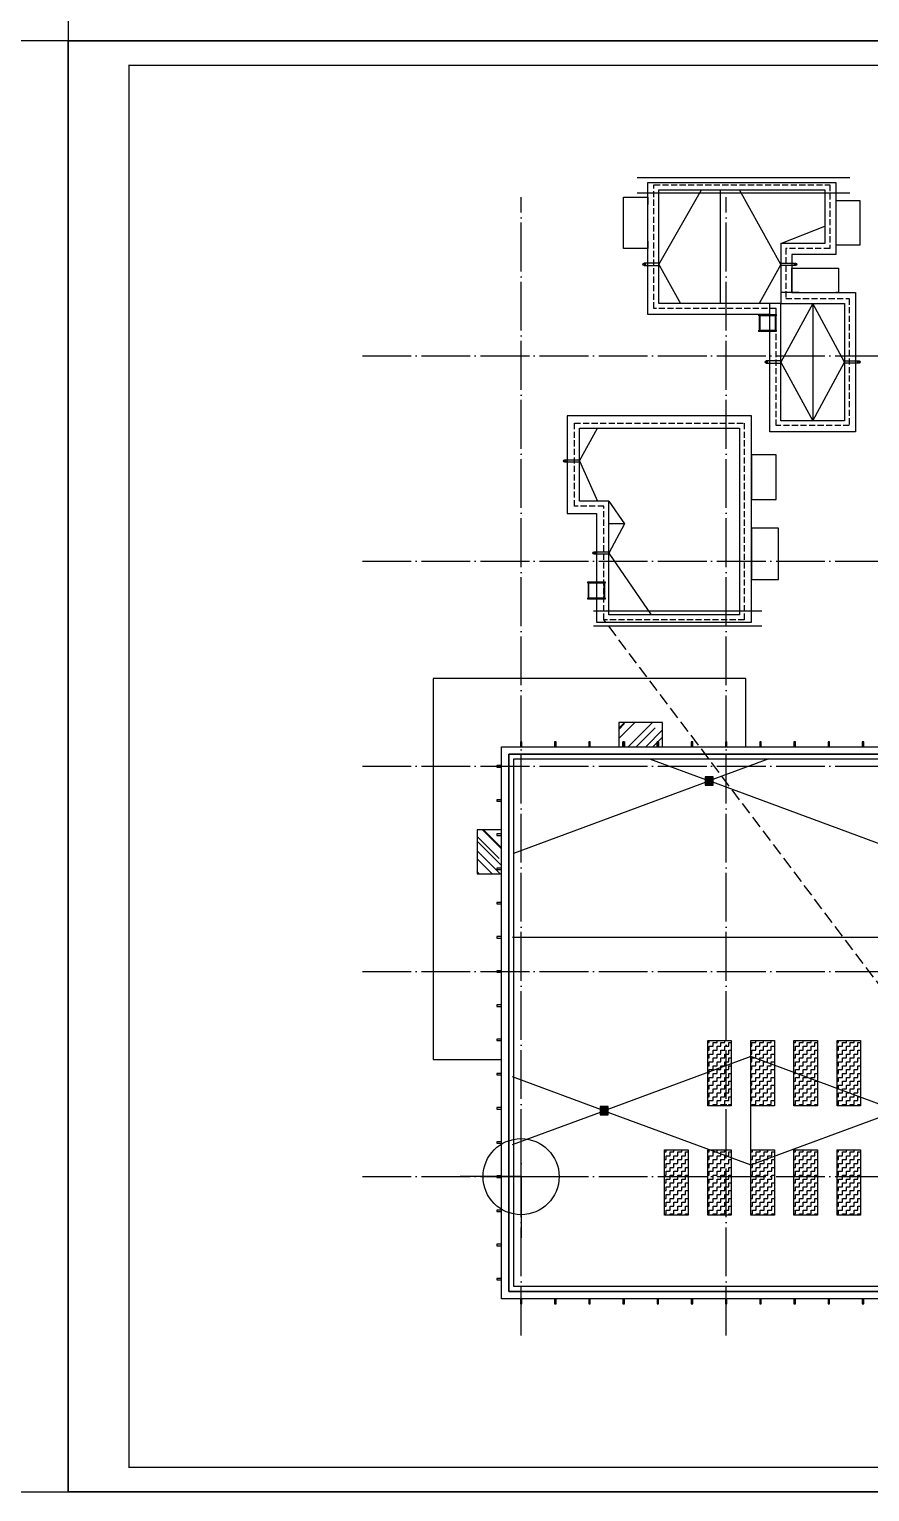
# Model space of a CAD drawing. Extents: x -186750 to 855523, y -12902 to 560425.
# Drawn here: x 573979 to 608391, y 224700 to 284576 of the extents above; entities that cross this region are included whole.
import ezdxf
from ezdxf.xclip import XClip

# ---------------------------------------------------------------- set-up
doc = ezdxf.new("R2010")
doc.units = 0
doc.header["$LTSCALE"] = 1000
doc.header["$MEASUREMENT"] = 0
doc.header["$XCLIPFRAME"] = 0
for name, pattern in [('10#楼幕墙$0$109-34 轴网$0$L1$0$$AUDIT_BAD_LTYPE1', [0]), ('104-10 轴网$0$DOTE', [2.42, 2, -0.2, 0.02, -0.2]), ('X-104 8#10#平面$0$109-34 轴网$0$L1$0$$AUDIT_BAD_LTYPE1', [0]), ('X-104 8#10#平面$0$DASH', [0.35, 0.25, -0.1])]:
    doc.linetypes.add(name, pattern=pattern)
doc.layers.add('10#楼幕墙$0$04-不打印_辅助线', color=165, linetype='Continuous', plot=False)
doc.layers.add('X-104 8#10#平面$0$04-不打印_辅助线', color=165, linetype='Continuous', plot=False)
for name, color, linetype in [('10#楼幕墙$0$A-C_玻璃幕墙', 140, 'Continuous'), ('10#楼幕墙$0$A-O_屋面', 252, 'Continuous'), ('104-10 轴网$0$A_AXIS-轴线', 252, '104-10 轴网$0$DOTE'), ('X-104 8#10#平面$0$00-图签', 7, 'Continuous'), ('X-104 8#10#平面$0$A-C_玻璃幕墙', 252, 'Continuous'), ('X-104 8#10#平面$0$A-O_分水线', 127, 'Continuous'), ('X-104 8#10#平面$0$A-O_屋面', 201, 'Continuous'), ('X-104 8#10#平面$0$A-SUR_看线', 252, 'Continuous'), ('X-104 8#10#平面$0$A-TECH_暖通', 162, 'Continuous'), ('X-104 8#10#平面$0$A-TECH_结构', 252, 'Continuous'), ('X-104 8#10#平面$0$EH_玻璃', 252, 'Continuous'), ('X-104 8#10#平面$0$EH_石材', 116, 'Continuous')]:
    doc.layers.add(name, color=color, linetype=linetype)
pattern_1 = [(0, (-3e-10, -237600), (158.75, 158.75), [158.75, -158.75]), (90, (158.75, -237600), (-158.75, 158.75), [158.75, -158.75])]
pattern_2 = [(230, (-3e-10, -237600), (-364.36934, 31.87817), [38.1, -419.1]), (175, (-3e-10, -237600), (70.48565, -382.1133), [30.48, -335.28]), (280.451, (-30.36, -237597.34), (-293.885, -350.23338), [32.38, -356.18]), (226.1842, (-3e-10, -237701.6), (-542.1581, 84.08466), [57.15, -628.65]), (276.6356, (-45.2, -237694.6), (-474.8085, -494.8511), [48.57, -534.27]), (171.184, (-3e-10, -237701.6), (-474.8092, -494.8502), [45.72, -502.92]), (201, (-50.8, -237676.2), (-303.22976, 204.53104), [38.1, -419.1]), (146, (-50.8, -237676.2), (-123.60406, -368.37593), [30.48, -335.28]), (251.4514, (-76.07, -237659.16), (-426.833, -163.8457), [32.38, -356.18]), (217.5, (-3e-10, -237600), (-6.177207, -169.11008), [0, -331.216, 0, -340.36, 0, -336.55]), (187.5, (-3e-10, -237600), (-133.63933, -200.36115), [0, -194.056, 0, -323.596, 0, -128.27]), (147.5, (113.28, -237600), (-271.18119, 11.45749), [0, -127, 0, -396.24, 0, -525.78]), (137.5, (164.08, -237600), (-296.25836, -50.85298), [0, -165.1, 0, -263.144, 0, -373.38])]

# ---------------------------------------------------------------- blocks, each defined once
blk = doc.blocks.new('图框-A1')
for points, const_width in [([(0, 0), (841, 0), (841, 594), (0, 594)], 0.05), ([(766, 584), (25, 584), (25, 10), (766, 10)], 0.5)]:
    blk.add_lwpolyline(points, close=True, dxfattribs=dict(const_width=const_width))
at = {"const_width": 0.05}
for points in [[(420.5, 594), (420.5, 592)], [(0, 297), (2, 297)], [(841, 297), (839, 297)], [(420.5, 0), (420.5, 2)]]:
    blk.add_lwpolyline(points, dxfattribs=at)
blk = doc.blocks.new('104-10 轴网')
at = {"layer": '104-10 轴网$0$A_AXIS-轴线', "linetype": '104-10 轴网$0$DOTE'}
for p, q in [((0, -6500), (0, 40100)), ((8400, -6500), (8400, 40100)), ((16800, -6500), (16800, 40100)), ((25200, -6500), (25200, 40100)), ((33600, -6500), (33600, 40100)), ((42000, -6500), (42000, 40100)), ((120430, 40100), (120430, -6500)), ((128830, 40100), (128830, -6500)), ((137230, 40100), (137230, -6500)), ((145630, 40100), (145630, -6500)), ((154030, 40100), (154030, -6500)), ((162430, 40100), (162430, -6500)), ((-6500, 33600), (48500, 33600)), ((168930, 33600), (113930, 33600)), ((-6500, 25200), (48500, 25200)), ((168930, 25200), (113930, 25200)), ((-6500, 16800), (48500, 16800)), ((168930, 16800), (113930, 16800)), ((-6500, 8400), (48500, 8400)), ((168930, 8400), (113930, 8400)), ((-6500, 0), (48500, 0)), ((168930, 0), (113930, 0))]:
    blk.add_line(p, q, dxfattribs=at)
at = {"layer": 'Defpoints'}
for points in [[(-16050, 45500), (58050, 45500), (58050, -11900), (-16050, -11900)], [(104380, 45500), (178480, 45500), (178480, -11900), (104380, -11900)]]:
    blk.add_lwpolyline(points, close=True, dxfattribs=at)
blk = doc.blocks.new('X-104 8#10#平面$0$rhyseuyi')
at = {"layer": 'X-104 8#10#平面$0$A-TECH_结构', "linetype": 'X-104 8#10#平面$0$109-34 轴网$0$L1$0$$AUDIT_BAD_LTYPE1'}
blk.add_lwpolyline([(14900, 254900), (-500, 254900), (-500, 232900), (17300, 232900), (17300, 234300), (28500, 234300), (28500, 241000), (28500, 241000), (28500, 245950), (33250, 245950), (33250, 242900), (33250, 242900), (33250, 242700), (45300, 242700), (45300, 260500), (43900, 260500), (43900, 271700), (21900, 271700), (21900, 259100), (14900, 259100)], close=True, dxfattribs=at)
blk = doc.blocks.new('X-104 8#10#平面$0$fdghdgfh')
at = {"layer": 'X-104 8#10#平面$0$EH_玻璃'}
h = blk.add_hatch(dxfattribs=at)
h.set_pattern_fill('AR-RROOF', color=256, scale=600, angle=135)
h.set_pattern_definition([(135, (42800, -184500), (-1724.2092, 646.5784), [11430, -1524, 3810, -762]), (135, (41814, -184052.8), (-177.809, -1255.44), [2286, -251.46, 4572, -571.5]), (135, (42072.6, -184688.6), (-3162.8462, 2440.8336), [6096, -1066.8, 3048, -762])])
h.paths.add_polyline_path([(-1000, 900), (-1000, -900), (0, -900), (0, 900)])
at = {"layer": 'X-104 8#10#平面$0$A-C_玻璃幕墙'}
blk.add_lwpolyline([(-1000, 900), (-1000, -900), (0, -900), (0, 900)], close=True, dxfattribs=at)
blk = doc.blocks.new('10#楼幕墙$0$2')
at = {"linetype": '10#楼幕墙$0$109-34 轴网$0$L1$0$$AUDIT_BAD_LTYPE1'}
for points in [[(-199772, 234016), (-199772, 236514)], [(-199772, 234016), (-202271, 234016)], [(-199772, 234016), (-199772, 231517)], [(-199772, 234016), (-197274, 234016)]]:
    blk.add_lwpolyline(points, dxfattribs=at)
blk.add_circle((-199772, 234016), 1557)
blk = doc.blocks.new('10#楼幕墙')
at = {"layer": '10#楼幕墙$0$04-不打印_辅助线'}
for points in [[(-18550, 284100), (65550, 284100), (65550, 343500), (-18550, 343500)], [(-18550, 224700), (65550, 224700), (65550, 284100), (-18550, 284100)]]:
    blk.add_lwpolyline(points, close=True, dxfattribs=at)
at = {"layer": '10#楼幕墙$0$A-C_玻璃幕墙'}
for points in [[(30, 255200), (30, 255400), (-30, 255400), (-30, 255200)], [(1430, 255200), (1430, 255400), (1370, 255400), (1370, 255200)], [(2830, 255200), (2830, 255400), (2770, 255400), (2770, 255200)], [(4230, 255200), (4230, 255400), (4170, 255400), (4170, 255200)], [(5630, 255200), (5630, 255400), (5570, 255400), (5570, 255200)], [(7030, 255200), (7030, 255400), (6970, 255400), (6970, 255200)], [(8430, 255200), (8430, 255400), (8370, 255400), (8370, 255200)], [(9830, 255200), (9830, 255400), (9770, 255400), (9770, 255200)], [(11230, 255200), (11230, 255400), (11170, 255400), (11170, 255200)], [(12630, 255200), (12630, 255400), (12570, 255400), (12570, 255200)], [(14030, 255200), (14030, 255400), (13970, 255400), (13970, 255200)], [(-800, 254430), (-1000, 254430), (-1000, 254370), (-800, 254370)], [(-800, 253030), (-1000, 253030), (-1000, 252970), (-800, 252970)], [(-800, 251630), (-1000, 251630), (-1000, 251570), (-800, 251570)], [(-800, 250230), (-1000, 250230), (-1000, 250170), (-800, 250170)], [(-800, 248830), (-1000, 248830), (-1000, 248770), (-800, 248770)], [(-800, 247430), (-1000, 247430), (-1000, 247370), (-800, 247370)], [(-800, 246030), (-1000, 246030), (-1000, 245970), (-800, 245970)], [(-800, 244630), (-1000, 244630), (-1000, 244570), (-800, 244570)], [(-800, 243230), (-1000, 243230), (-1000, 243170), (-800, 243170)], [(-800, 241830), (-1000, 241830), (-1000, 241770), (-800, 241770)], [(-800, 240430), (-1000, 240430), (-1000, 240370), (-800, 240370)], [(-800, 239030), (-1000, 239030), (-1000, 238970), (-800, 238970)], [(-800, 237630), (-1000, 237630), (-1000, 237570), (-800, 237570)], [(-800, 236230), (-1000, 236230), (-1000, 236170), (-800, 236170)], [(-800, 234830), (-1000, 234830), (-1000, 234770), (-800, 234770)], [(-800, 233430), (-1000, 233430), (-1000, 233370), (-800, 233370)], [(30, 232400), (30, 232600), (-30, 232600), (-30, 232400)], [(1430, 232400), (1430, 232600), (1370, 232600), (1370, 232400)], [(2830, 232400), (2830, 232600), (2770, 232600), (2770, 232400)], [(4230, 232400), (4230, 232600), (4170, 232600), (4170, 232400)], [(5630, 232400), (5630, 232600), (5570, 232600), (5570, 232400)], [(7030, 232400), (7030, 232600), (6970, 232600), (6970, 232400)], [(8430, 232400), (8430, 232600), (8370, 232600), (8370, 232400)], [(9830, 232400), (9830, 232600), (9770, 232600), (9770, 232400)], [(11230, 232400), (11230, 232600), (11170, 232600), (11170, 232400)], [(12630, 232400), (12630, 232600), (12570, 232600), (12570, 232400)], [(14030, 232400), (14030, 232600), (13970, 232600), (13970, 232400)]]:
    blk.add_lwpolyline(points, close=True, dxfattribs=at)
at = {"layer": '10#楼幕墙$0$A-O_屋面'}
for points in [[(17600, 238960), (17600, 232600), (-800, 232600), (-800, 255200), (14600, 255200)], [(17300, 238960), (17300, 232900), (-500, 232900), (-500, 254900), (14600, 254900)], [(17300, 234500), (17100, 234500), (17100, 233100), (-300, 233100), (-300, 254700), (14600, 254700)]]:
    blk.add_lwpolyline(points, dxfattribs=at)
at = {"layer": '10#楼幕墙$0$04-不打印_辅助线'}
blk.add_blockref('10#楼幕墙$0$2', (199772, 3584), dxfattribs=at)
blk = doc.blocks.new('X-104 8#10#平面$0$jtkjuyriuy')
h = blk.add_hatch()
h.set_pattern_fill('ANSI31', color=8, scale=30, angle=45)
h.set_pattern_definition([(90, (0, 0), (-47.625, 1e-14), [])])
h.paths.add_polyline_path([(-138, 138), (138, 138), (138, -138), (-138, -138)])
for points in [[(-168, 168), (168, 168), (168, -168), (-168, -168)], [(-138, 138), (138, 138), (138, -138), (-138, -138)]]:
    blk.add_lwpolyline(points, close=True)
at = {"layer": 'X-104 8#10#平面$0$04-不打印_辅助线'}
for p, q in [((-168, 0), (168, 0)), ((0, 168), (0, -168))]:
    blk.add_line(p, q, dxfattribs=at)
blk = doc.blocks.new('X-104 8#10#平面$0$A$C70024A0E')
at = {"linetype": 'X-104 8#10#平面$0$109-34 轴网$0$L1$0$$AUDIT_BAD_LTYPE1'}
h = blk.add_hatch(dxfattribs=at)
h.set_pattern_fill('AR-CONC', color=18, scale=200, angle=-180)
h.set_pattern_definition(pattern_2)
h.paths.add_polyline_path([(24950, 31950), (24950, 31650), (23650, 31650), (23650, 31950)])
h = blk.add_hatch(dxfattribs=at)
h.set_pattern_fill('AR-CONC', color=18, scale=200, angle=-180)
h.set_pattern_definition(pattern_2)
h.paths.add_polyline_path([(24950, 29450), (24950, 29150), (23650, 29150), (23650, 29450)])
h = blk.add_hatch(dxfattribs=at)
h.set_pattern_fill('AR-CONC', color=18, scale=200, angle=-180)
h.set_pattern_definition(pattern_2)
h.paths.add_polyline_path([(24950, 26950), (24950, 26650), (23650, 26650), (23650, 26950)])
h = blk.add_hatch(dxfattribs=at)
h.set_pattern_fill('AR-CONC', color=18, scale=200, angle=-180)
h.set_pattern_definition(pattern_2)
h.paths.add_polyline_path([(24950, 24450), (24950, 24150), (23650, 24150), (23650, 24450)])
h = blk.add_hatch()
h.set_pattern_fill('ZIGZAG', color=18, scale=100)
h.set_pattern_definition(pattern_1)
h.paths.add_polyline_path([(7640, 5580), (8605, 5580), (8605, 2900), (7640, 2900)])
h = blk.add_hatch()
h.set_pattern_fill('ZIGZAG', color=18, scale=100)
h.set_pattern_definition(pattern_1)
h.paths.add_polyline_path([(9405, 5580), (10370, 5580), (10370, 2900), (9405, 2900)])
h = blk.add_hatch()
h.set_pattern_fill('ZIGZAG', color=18, scale=100)
h.set_pattern_definition([(0, (3530, -237600), (158.75, 158.75), [158.75, -158.75]), (90, (3688.75, -237600), (-158.75, 158.75), [158.75, -158.75])])
h.paths.add_polyline_path([(11170, 5580), (12135, 5580), (12135, 2900), (11170, 2900)])
h = blk.add_hatch()
h.set_pattern_fill('ZIGZAG', color=18, scale=100)
h.set_pattern_definition([(0, (5295, -237600), (158.75, 158.75), [158.75, -158.75]), (90, (5453.75, -237600), (-158.75, 158.75), [158.75, -158.75])])
h.paths.add_polyline_path([(12935, 5580), (13900, 5580), (13900, 2900), (12935, 2900)])
h = blk.add_hatch()
h.set_pattern_fill('ZIGZAG', color=18, scale=100)
h.set_pattern_definition([(0, (-1765, -242080), (158.75, 158.75), [158.75, -158.75]), (90, (-1606.25, -242080), (-158.75, 158.75), [158.75, -158.75])])
h.paths.add_polyline_path([(5875, 1100), (6840, 1100), (6840, -1580), (5875, -1580)])
h = blk.add_hatch()
h.set_pattern_fill('ZIGZAG', color=18, scale=100)
h.set_pattern_definition([(0, (-2e-08, -242080), (158.75, 158.75), [158.75, -158.75]), (90, (158.75, -242080), (-158.75, 158.75), [158.75, -158.75])])
h.paths.add_polyline_path([(7640, 1100), (8605, 1100), (8605, -1580), (7640, -1580)])
h = blk.add_hatch()
h.set_pattern_fill('ZIGZAG', color=18, scale=100)
h.set_pattern_definition([(0, (1765, -242080), (158.75, 158.75), [158.75, -158.75]), (90, (1923.75, -242080), (-158.75, 158.75), [158.75, -158.75])])
h.paths.add_polyline_path([(9405, 1100), (10370, 1100), (10370, -1580), (9405, -1580)])
h = blk.add_hatch()
h.set_pattern_fill('ZIGZAG', color=18, scale=100)
h.set_pattern_definition([(0, (3530, -242080), (158.75, 158.75), [158.75, -158.75]), (90, (3688.75, -242080), (-158.75, 158.75), [158.75, -158.75])])
h.paths.add_polyline_path([(11170, 1100), (12135, 1100), (12135, -1580), (11170, -1580)])
h = blk.add_hatch()
h.set_pattern_fill('ZIGZAG', color=18, scale=100)
h.set_pattern_definition([(0, (5295, -242080), (158.75, 158.75), [158.75, -158.75]), (90, (5453.75, -242080), (-158.75, 158.75), [158.75, -158.75])])
h.paths.add_polyline_path([(12935, 1100), (13900, 1100), (13900, -1580), (12935, -1580)])
for points, elevation in [([(24950, 31950), (24950, 31650), (23650, 31650), (23650, 31950)], 2600), ([(24950, 29450), (24950, 29150), (23650, 29150), (23650, 29450)], 2600), ([(24950, 26950), (24950, 26650), (23650, 26650), (23650, 26950)], 2600), ([(24950, 24450), (24950, 24150), (23650, 24150), (23650, 24450)], 2600), ([(22750, 17150), (22450, 17150), (22450, 18550), (22750, 18550)], 2600), ([(23850, 17150), (23550, 17150), (23550, 18550), (23850, 18550)], 2600), ([(7640, 5580), (8605, 5580), (8605, 2900), (7640, 2900)], 2500), ([(9405, 5580), (10370, 5580), (10370, 2900), (9405, 2900)], 2500), ([(11170, 5580), (12135, 5580), (12135, 2900), (11170, 2900)], 2500), ([(12935, 5580), (13900, 5580), (13900, 2900), (12935, 2900)], 2500), ([(5875, 1100), (6840, 1100), (6840, -1580), (5875, -1580)], 2500), ([(7640, 1100), (8605, 1100), (8605, -1580), (7640, -1580)], 2500), ([(9405, 1100), (10370, 1100), (10370, -1580), (9405, -1580)], 2500), ([(11170, 1100), (12135, 1100), (12135, -1580), (11170, -1580)], 2500), ([(12935, 1100), (13900, 1100), (13900, -1580), (12935, -1580)], 2500)]:
    blk.add_lwpolyline(points, close=True, dxfattribs=dict(elevation=elevation))
for points in [[(22649, 19050), (22349, 19050), (22349, 20150), (22649, 20150)], [(23649, 19050), (23349, 19050), (23349, 20150), (23649, 20150)], [(30365, 14178), (31365, 14178), (31365, 14478), (30365, 14478)], [(30365, 13778), (31365, 13778), (31365, 13478), (30365, 13478)], [(19550, 6421), (19550, 6121), (18550, 6121), (18550, 6421)], [(19550, 5721), (19550, 5421), (18550, 5421), (18550, 5721)], [(21000, 5601), (21000, 5301), (20000, 5301), (20000, 5601)], [(21000, 4900), (21000, 4600), (20000, 4600), (20000, 4900)]]:
    blk.add_lwpolyline(points, close=True)
blk = doc.blocks.new('X-104 8#10#平面$0$harehas')
for p, q in [((0, 185), (600, 185)), ((0, 165), (600, 165)), ((0, -465), (600, -465)), ((0, -485), (600, -485))]:
    blk.add_line(p, q)
for points in [[(-50, 200), (-50, -500), (0, -500), (0, 200)], [(600, 200), (600, -500), (650, -500), (650, 200)]]:
    blk.add_lwpolyline(points, close=True)
blk = doc.blocks.new('X-104 8#10#平面')
at = {"linetype": 'X-104 8#10#平面$0$109-34 轴网$0$L1$0$$AUDIT_BAD_LTYPE1'}
blk.add_lwpolyline([(65550, 284100), (65550, 224700), (-18550, 224700), (-18550, 284100)], close=True, dxfattribs=at)
at = {"layer": 'Defpoints', "color": 1}
blk.add_lwpolyline([(-53989, 387679), (82585, 387679), (82585, 284100), (-53989, 284100)], close=True, dxfattribs=at)
at = {"layer": 'X-104 8#10#平面$0$00-图签'}
blk.add_lwpolyline([(-18550, 284100), (65550, 284100), (65550, 343500), (-18550, 343500)], close=True, dxfattribs=at)
at = {"layer": 'X-104 8#10#平面$0$04-不打印_辅助线'}
blk.add_lwpolyline([(-102650, 224700), (-18550, 224700), (-18550, 284100), (-102650, 284100)], close=True, dxfattribs=at)
at = {"layer": 'X-104 8#10#平面$0$A-C_玻璃幕墙'}
for points in [[(4230, 255200), (4170, 255200), (4170, 255400), (4230, 255400)], [(5630, 255200), (5570, 255200), (5570, 255400), (5630, 255400)]]:
    blk.add_lwpolyline(points, close=True, dxfattribs=at)
at = {"layer": 'X-104 8#10#平面$0$A-O_分水线'}
for p, q in [((4758, 278500), (13455, 278500)), ((4758, 277880), (13455, 277880)), ((5639, 274950), (7388, 278000)), ((8164, 273350), (8164, 278000)), ((10639, 274950), (8940, 278000)), ((10639, 275800), (12439, 276516)), ((5639, 274950), (6530, 273350)), ((10639, 274950), (9748, 273350)), ((2389, 266900), (3122, 268250)), ((2389, 266900), (3122, 265250)), ((4236, 264325), (3589, 264325)), ((2958, 260770), (9861, 260770)), ((2958, 260150), (9861, 260150)), ((5262, 254700), (7700, 253800)), ((10138, 254700), (7700, 253800)), ((-300, 250847), (7700, 253800)), ((16750, 250459), (7700, 253800)), ((-350, 247400), (16350, 247400)), ((9400, 242515), (3400, 240300)), ((15400, 240300), (9400, 242515)), ((9400, 238085), (9400, 242515)), ((3400, 240300), (9400, 238085)), ((9400, 238085), (15400, 240300))]:
    blk.add_line(p, q, dxfattribs=at)
for points in [[(5039, 274900), (5639, 274900), (5639, 275000), (5039, 275000)], [(11239, 274900), (10639, 274900), (10639, 275000), (11239, 275000)], [(10039, 270900), (10639, 270900), (10639, 271000), (10039, 271000)], [(13839, 270900), (13239, 270900), (13239, 271000), (13839, 271000)], [(1789, 266950), (2389, 266950), (2389, 266850), (1789, 266850)], [(2989, 263180), (3589, 263180), (3589, 263080), (2989, 263080)]]:
    blk.add_lwpolyline(points, close=True, dxfattribs=at)
for points in [[(3589, 265250), (4236, 264325), (3589, 263130), (5321, 260600)], [(-350, 238916), (3400, 240300), (-350, 241684)]]:
    blk.add_lwpolyline(points, dxfattribs=at)
for centre in [(5039, 274950), (11239, 274950), (10039, 270950), (13839, 270950), (1789, 266900), (2989, 263130)]:
    blk.add_circle(centre, 50, dxfattribs=at)
at = {"layer": 'X-104 8#10#平面$0$A-O_屋面'}
for p, q in [((11089, 273800), (10639, 273800)), ((10189, 272900), (10189, 273350))]:
    blk.add_line(p, q, dxfattribs=at)
at = {"layer": 'X-104 8#10#平面$0$A-O_屋面', "linetype": 'X-104 8#10#平面$0$DASH', "ltscale": 2}
blk.add_line((17800, 241300), (3389, 260400), dxfattribs=at)
at = {"layer": 'X-104 8#10#平面$0$A-O_屋面'}
for points in [[(13689, 273794), (13689, 268100), (10189, 268100), (10189, 272900), (5189, 272900), (5189, 278300), (12889, 278300), (12889, 275350), (11089, 275350), (11089, 273800)], [(13239, 273345), (13239, 268550), (10639, 268550), (10639, 273350), (5639, 273350), (5639, 278000), (12439, 278000), (12439, 275800), (10639, 275800), (10639, 273350)], [(12889, 275749), (13889, 275749), (13889, 277549), (12889, 277549)], [(9439, 265330), (10439, 265330), (10439, 267150), (9439, 267150)], [(9439, 262050), (10539, 262050), (10539, 264150), (9439, 264150)]]:
    blk.add_lwpolyline(points, close=True, dxfattribs=at)
for points in [[(5189, 275900), (5189, 275600), (4189, 275600), (4189, 277700), (5189, 277700), (5189, 277400)], [(11389, 273800), (11089, 273800), (11089, 274800), (12989, 274800), (12989, 273800), (12889, 273800)], [(9439, 265850), (9439, 268750), (1889, 268750), (1889, 264750), (3089, 264750), (3089, 260300), (9439, 260300), (9439, 265850), (9439, 265850)], [(8939, 265350), (8939, 265350), (8939, 260600), (3589, 260600), (3589, 265250), (2389, 265250), (2389, 268250), (8939, 268250), (8939, 265350)]]:
    blk.add_lwpolyline(points, dxfattribs=at)
at = {"layer": 'X-104 8#10#平面$0$A-SUR_看线'}
blk.add_lwpolyline([(9200, 255200), (9200, 258000), (-3600, 258000), (-3600, 242400), (-800, 242400)], dxfattribs=at)
at = {"layer": 'X-104 8#10#平面$0$A-TECH_结构', "linetype": 'X-104 8#10#平面$0$DASH'}
for points in [[(13439, 273548), (13439, 268350), (10439, 268350), (10439, 273150), (5439, 273150), (5439, 278200), (12639, 278200), (12639, 275600), (10839, 275600), (10839, 273550)], [(9139, 265550), (9139, 265550), (9139, 260400), (3389, 260400), (3389, 265050), (2189, 265050), (2189, 268450), (9139, 268450)]]:
    blk.add_lwpolyline(points, close=True, dxfattribs=at)
at = {"layer": 'X-104 8#10#平面$0$EH_石材', "linetype": 'X-104 8#10#平面$0$109-34 轴网$0$L1$0$$AUDIT_BAD_LTYPE1'}
for p, q in [((11939, 273347), (10639, 270950)), ((11939, 273347), (11939, 268550)), ((13239, 270947), (11939, 273347)), ((10639, 270950), (11939, 268550)), ((11939, 268550), (13239, 270947))]:
    blk.add_line(p, q, dxfattribs=at)
at = {"linetype": 'X-104 8#10#平面$0$109-34 轴网$0$L1$0$$AUDIT_BAD_LTYPE1'}
ref = blk.add_blockref('10#楼幕墙', (0, 0), dxfattribs=at)
XClip(ref).set_block_clipping_path([(-18550, -12900), (65550.0000000001, 343500.0000000001)])
at = {"xscale": 100, "yscale": 100, "zscale": 100}
for p in [(-18550, 224700), (-18550, 165300)]:
    blk.add_blockref('图框-A1', p, dxfattribs=at)
at = {"linetype": 'X-104 8#10#平面$0$109-34 轴网$0$L1$0$$AUDIT_BAD_LTYPE1'}
ref = blk.add_blockref('104-10 轴网', (0, 237600), dxfattribs=at)
XClip(ref).set_block_clipping_path([(-16049.9999999999, -11899.9999999999), (58050, 45500.0000000001)])
at = {"linetype": 'X-104 8#10#平面$0$109-34 轴网$0$L1$0$$AUDIT_BAD_LTYPE1', "rotation": 270}
blk.add_blockref('X-104 8#10#平面$0$fdghdgfh', (4895, 255200), dxfattribs=at)
at = {"linetype": 'X-104 8#10#平面$0$109-34 轴网$0$L1$0$$AUDIT_BAD_LTYPE1'}
blk.add_blockref('X-104 8#10#平面$0$fdghdgfh', (-800, 250900), dxfattribs=at)
at = {"layer": 'X-104 8#10#平面$0$A-O_分水线', "xscale": -1, "rotation": 359.9999999999999}
for p in [(7700, 253800), (3400, 240300)]:
    blk.add_blockref('X-104 8#10#平面$0$jtkjuyriuy', p, dxfattribs=at)
at = {"layer": 'X-104 8#10#平面$0$A-SUR_看线', "xscale": -1}
for p, rotation in [((9939, 272850), 89.99999999999993), ((3239, 261300), 270)]:
    blk.add_blockref('X-104 8#10#平面$0$harehas', p, dxfattribs=dict(at, rotation=rotation))
at = {"layer": 'X-104 8#10#平面$0$A-TECH_暖通'}
blk.add_blockref('X-104 8#10#平面$0$A$C70024A0E', (0, 237600), dxfattribs=at)
at = {"layer": 'X-104 8#10#平面$0$A-TECH_结构', "linetype": 'X-104 8#10#平面$0$109-34 轴网$0$L1$0$$AUDIT_BAD_LTYPE1'}
blk.add_blockref('X-104 8#10#平面$0$rhyseuyi', (0, 0), dxfattribs=at)

msp = doc.modelspace()

# ---------------------------------------------------------------- linework, layer by layer
msp.add_lwpolyline([(575566.4, 224700), (659666.4, 224700), (659666.4, 284100), (575566.4, 284100)], close=True)

# ---------------------------------------------------------------- block references
msp.add_blockref('X-104 8#10#平面', (594116.4, 0))

doc.saveas('drawing.dxf')
